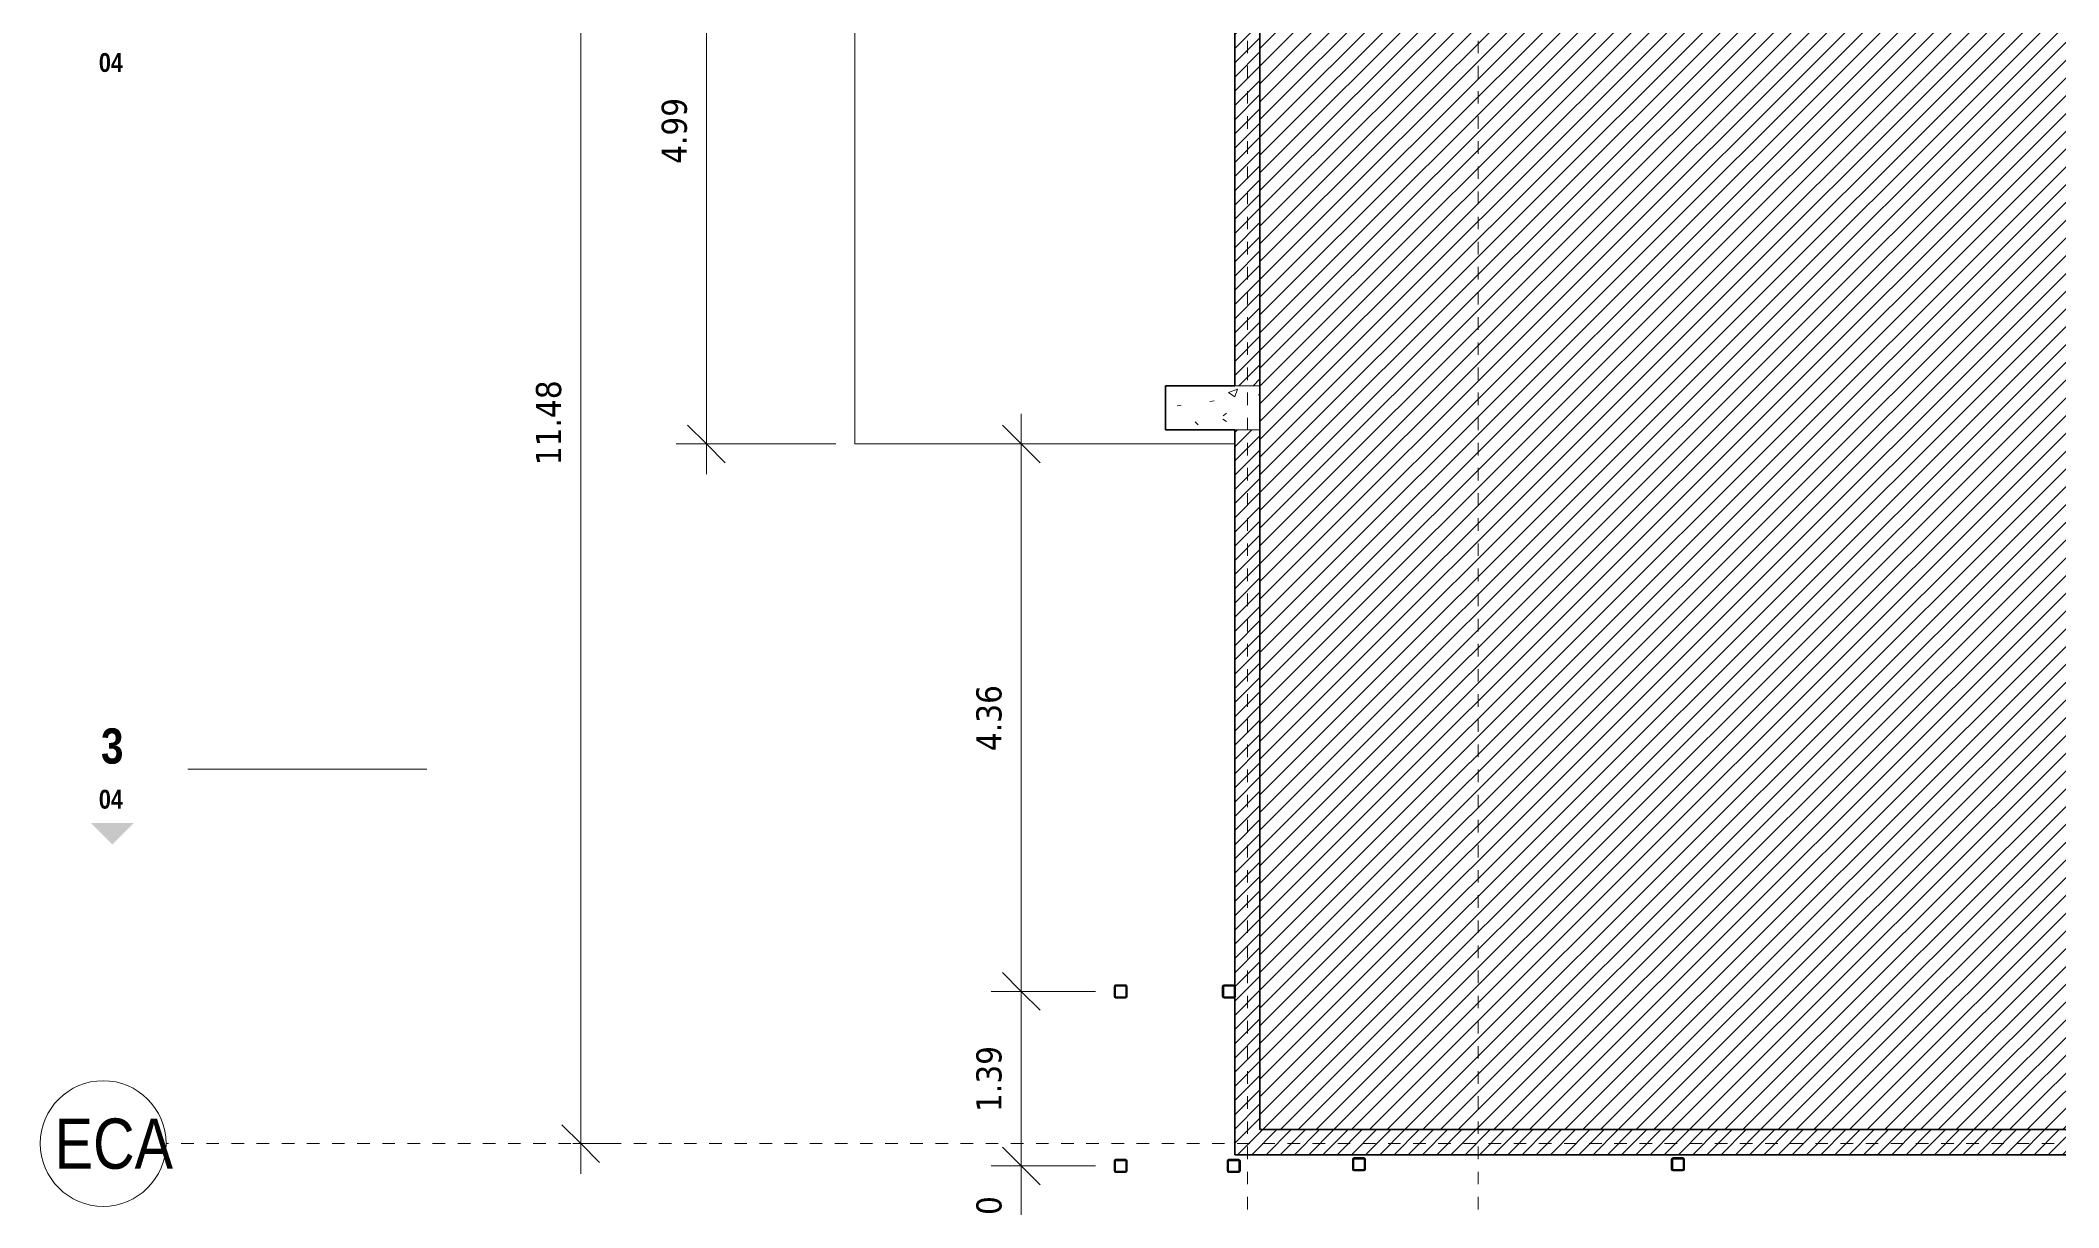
# Model space of a CAD drawing. Header units: metres. Extents: x 118 to 451, y -76 to 55.
# Drawn here: x 253.75 to 269.81, y -27.45 to -18.16 of the extents above; entities that cross this region are included whole.
import ezdxf

# ---------------------------------------------------------------- set-up
doc = ezdxf.new("R2010")
doc.units = ezdxf.units.M
doc.linetypes.add('Grid Line', pattern=[0.022225, 0.0127, -0.003175, 0.003175, -0.003175])
for name, color, linetype, lineweight in [('A-ANNO-DIMS', 7, 'Continuous', 9), ('A-ANNO-DIMS-100', 7, 'Continuous', 9), ('A-FLOR', 7, 'Continuous', 9), ('A-MASS', 7, 'Continuous', 9), ('A-WALL', 7, 'Continuous', 9), ('A-WALL-PATT', 7, 'Continuous', 35), ('G-ANNO-SYMB', 7, 'Continuous', 9), ('S-COLS', 7, 'Continuous', 9), ('S-GRID', 7, 'Continuous', 9), ('S-GRID-IDEN', 7, 'Continuous', 9)]:
    doc.layers.add(name, color=color, linetype=linetype, lineweight=lineweight)
doc.styles.add('Saira Condensed', font='SairaCondensed-Regular.ttf', dxfattribs={"height": 0.4})
doc.styles.add('Saira Condensed_B', font='', dxfattribs={"height": 0.15})
doc.styles.add('Saira Condensed_B_1', font='', dxfattribs={"height": 0.28})
doc.styles.add('Tahoma', font='tahoma.ttf', dxfattribs={"height": 0.2})
doc.styles.get('Saira Condensed_B').set_extended_font_data('Saira Condensed', bold=True)
doc.styles.get('Saira Condensed_B_1').set_extended_font_data('Saira Condensed', bold=True)
doc.dimstyles.new('R_Tahoma_2_0', dxfattribs={"dimscale": 0.3048, "dimtxt": 0.208804, "dimasz": 0.984252, "dimexe": 0.787402, "dimexo": 0.492126, "dimgap": 0.328084, "dimtad": 1, "dimrnd": 0.01, "dimzin": 0, "dimdsep": 46, "dimtxsty": 'Tahoma', "dimblk1": 'OBLIQUE', "dimblk2": 'OBLIQUE', "dimsah": 1, "dimcen": 0.09, "dimdle": 0.787402, "dimazin": 2, "dimtfac": 1, "dimtdec": 4, "dimtix": 1, "dimtmove": 0, "dimatfit": 3, "dimfxl": 1, "dimtvp": 1, "dimtolj": 1, "dimtzin": 0, "dimarcsym": 2})
pattern_1 = [(45, (247.87708, 0), (-0.05656854, 0.05656854), [])]

# ---------------------------------------------------------------- blocks, each defined once
blk = doc.blocks.new('FCA_N_Columna de acero - 100x100mm-V12-Nivel Base-EC')
at = {"layer": 'S-COLS'}
h = blk.add_hatch(dxfattribs=at)
h.set_pattern_fill('FP_12', color=256, style=0, pattern_type=2)
h.set_pattern_definition([(45, (-15.371, 27.114), (-0.2474874, 0.2474874), []), (45, (-15.371, 27.489), (-0.2474874, 0.2474874), [])])
h.paths.add_polyline_path([(-0.038, -0.05), (0.038, -0.05), (0.046, -0.046), (0.05, -0.038), (0.05, 0.038), (0.046, 0.046), (0.038, 0.05), (-0.038, 0.05), (-0.046, 0.046), (-0.05, 0.038), (-0.05, -0.038), (-0.046, -0.046)])
h.paths.add_polyline_path([(-0.038, -0.044), (-0.042, -0.042), (-0.044, -0.038), (-0.044, 0.038), (-0.042, 0.042), (-0.038, 0.044), (0.038, 0.044), (0.042, 0.042), (0.044, 0.038), (0.044, -0.038), (0.042, -0.042), (0.038, -0.044)])
at = {"layer": 'S-COLS', "lineweight": 35}
for p, q in [((-0.05, 0.038), (-0.05, -0.038)), ((-0.044, -0.038), (-0.044, 0.038)), ((0.038, 0.05), (-0.038, 0.05)), ((-0.038, 0.044), (0.038, 0.044)), ((0.044, 0.038), (0.044, -0.038)), ((0.05, -0.038), (0.05, 0.038)), ((0.038, -0.044), (-0.038, -0.044)), ((-0.038, -0.05), (0.038, -0.05))]:
    blk.add_line(p, q, dxfattribs=at)
for centre, radius, start, end in [((-0.038, 0.038), 0.012, 90, 180), ((-0.038, 0.038), 0.006, 90, 180), ((0.038, 0.038), 0.012, 360, 90), ((0.038, 0.038), 0.006, 0, 90), ((-0.038, -0.038), 0.012, 180, 270), ((-0.038, -0.038), 0.006, 180, 270), ((0.038, -0.038), 0.012, 270, 360), ((0.038, -0.038), 0.006, 270, 0)]:
    blk.add_arc(centre, radius, start, end, dxfattribs=at)
blk = doc.blocks.new('FCA_N_Columna de acero - 100x100mm-V13-Nivel Base-EC')
at = {"layer": 'S-COLS'}
h = blk.add_hatch(dxfattribs=at)
h.set_pattern_fill('FP_13', color=256, style=0, pattern_type=2)
h.set_pattern_definition([(45, (-16.367, 27.101), (-0.2474874, 0.2474874), []), (45, (-16.367, 27.476), (-0.2474874, 0.2474874), [])])
h.paths.add_polyline_path([(-0.038, -0.05), (0.038, -0.05), (0.046, -0.046), (0.05, -0.038), (0.05, 0.038), (0.046, 0.046), (0.038, 0.05), (-0.038, 0.05), (-0.046, 0.046), (-0.05, 0.038), (-0.05, -0.038), (-0.046, -0.046)])
h.paths.add_polyline_path([(-0.038, -0.044), (-0.042, -0.042), (-0.044, -0.038), (-0.044, 0.038), (-0.042, 0.042), (-0.038, 0.044), (0.038, 0.044), (0.042, 0.042), (0.044, 0.038), (0.044, -0.038), (0.042, -0.042), (0.038, -0.044)])
at = {"layer": 'S-COLS', "lineweight": 35}
for p, q in [((-0.05, 0.038), (-0.05, -0.038)), ((-0.044, -0.038), (-0.044, 0.038)), ((0.038, 0.05), (-0.038, 0.05)), ((-0.038, 0.044), (0.038, 0.044)), ((0.044, 0.038), (0.044, -0.038)), ((0.05, -0.038), (0.05, 0.038)), ((0.038, -0.044), (-0.038, -0.044)), ((-0.038, -0.05), (0.038, -0.05))]:
    blk.add_line(p, q, dxfattribs=at)
for centre, radius, start, end in [((-0.038, 0.038), 0.012, 90, 180), ((-0.038, 0.038), 0.006, 90, 180), ((0.038, 0.038), 0.012, 360, 90), ((0.038, 0.038), 0.006, 0, 90), ((-0.038, -0.038), 0.012, 180, 270), ((-0.038, -0.038), 0.006, 180, 270), ((0.038, -0.038), 0.012, 270, 360), ((0.038, -0.038), 0.006, 270, 0)]:
    blk.add_arc(centre, radius, start, end, dxfattribs=at)
blk = doc.blocks.new('FCA_N_Columna de acero - 100x100mm-V14-Nivel Base-EC')
at = {"layer": 'S-COLS'}
h = blk.add_hatch(dxfattribs=at)
h.set_pattern_fill('FP_14', color=256, style=0, pattern_type=2)
h.set_pattern_definition([(45, (-14.471, 27.114), (-0.2474874, 0.2474874), []), (45, (-14.471, 27.489), (-0.2474874, 0.2474874), [])])
h.paths.add_polyline_path([(-0.038, -0.05), (0.038, -0.05), (0.046, -0.046), (0.05, -0.038), (0.05, 0.038), (0.046, 0.046), (0.038, 0.05), (-0.038, 0.05), (-0.046, 0.046), (-0.05, 0.038), (-0.05, -0.038), (-0.046, -0.046)])
h.paths.add_polyline_path([(-0.038, -0.044), (-0.042, -0.042), (-0.044, -0.038), (-0.044, 0.038), (-0.042, 0.042), (-0.038, 0.044), (0.038, 0.044), (0.042, 0.042), (0.044, 0.038), (0.044, -0.038), (0.042, -0.042), (0.038, -0.044)])
at = {"layer": 'S-COLS', "lineweight": 35}
for p, q in [((-0.05, 0.038), (-0.05, -0.038)), ((-0.044, -0.038), (-0.044, 0.038)), ((0.038, 0.05), (-0.038, 0.05)), ((-0.038, 0.044), (0.038, 0.044)), ((0.044, 0.038), (0.044, -0.038)), ((0.05, -0.038), (0.05, 0.038)), ((0.038, -0.044), (-0.038, -0.044)), ((-0.038, -0.05), (0.038, -0.05))]:
    blk.add_line(p, q, dxfattribs=at)
for centre, radius, start, end in [((-0.038, 0.038), 0.012, 90, 180), ((-0.038, 0.038), 0.006, 90, 180), ((0.038, 0.038), 0.012, 360, 90), ((0.038, 0.038), 0.006, 0, 90), ((-0.038, -0.038), 0.012, 180, 270), ((-0.038, -0.038), 0.006, 180, 270), ((0.038, -0.038), 0.012, 270, 360), ((0.038, -0.038), 0.006, 270, 0)]:
    blk.add_arc(centre, radius, start, end, dxfattribs=at)
blk = doc.blocks.new('FCA_N_Columna de acero - 100x100mm-V15-Nivel Base-EC')
at = {"layer": 'S-COLS'}
h = blk.add_hatch(dxfattribs=at)
h.set_pattern_fill('FP_15', color=256, style=0, pattern_type=2)
h.set_pattern_definition([(45, (-14.471, 25.726), (-0.2474874, 0.2474874), []), (45, (-14.471, 26.101), (-0.2474874, 0.2474874), [])])
h.paths.add_polyline_path([(-0.038, -0.05), (0.038, -0.05), (0.046, -0.046), (0.05, -0.038), (0.05, 0.038), (0.046, 0.046), (0.038, 0.05), (-0.038, 0.05), (-0.046, 0.046), (-0.05, 0.038), (-0.05, -0.038), (-0.046, -0.046)])
h.paths.add_polyline_path([(-0.038, -0.044), (-0.042, -0.042), (-0.044, -0.038), (-0.044, 0.038), (-0.042, 0.042), (-0.038, 0.044), (0.038, 0.044), (0.042, 0.042), (0.044, 0.038), (0.044, -0.038), (0.042, -0.042), (0.038, -0.044)])
at = {"layer": 'S-COLS', "lineweight": 35}
for p, q in [((-0.05, 0.038), (-0.05, -0.038)), ((-0.044, -0.038), (-0.044, 0.038)), ((0.038, 0.05), (-0.038, 0.05)), ((-0.038, 0.044), (0.038, 0.044)), ((0.044, 0.038), (0.044, -0.038)), ((0.05, -0.038), (0.05, 0.038)), ((0.038, -0.044), (-0.038, -0.044)), ((-0.038, -0.05), (0.038, -0.05))]:
    blk.add_line(p, q, dxfattribs=at)
for centre, radius, start, end in [((-0.038, 0.038), 0.012, 90, 180), ((-0.038, 0.038), 0.006, 90, 180), ((0.038, 0.038), 0.012, 360, 90), ((0.038, 0.038), 0.006, 0, 90), ((-0.038, -0.038), 0.012, 180, 270), ((-0.038, -0.038), 0.006, 180, 270), ((0.038, -0.038), 0.012, 270, 360), ((0.038, -0.038), 0.006, 270, 0)]:
    blk.add_arc(centre, radius, start, end, dxfattribs=at)
blk = doc.blocks.new('FCA_N_Columna de acero - 100x100mm-V16-Nivel Base-EC')
at = {"layer": 'S-COLS'}
h = blk.add_hatch(dxfattribs=at)
h.set_pattern_fill('FP_16', color=256, style=0, pattern_type=2)
h.set_pattern_definition([(45, (-15.332, 25.726), (-0.2474874, 0.2474874), []), (45, (-15.332, 26.101), (-0.2474874, 0.2474874), [])])
h.paths.add_polyline_path([(-0.038, -0.05), (0.038, -0.05), (0.046, -0.046), (0.05, -0.038), (0.05, 0.038), (0.046, 0.046), (0.038, 0.05), (-0.038, 0.05), (-0.046, 0.046), (-0.05, 0.038), (-0.05, -0.038), (-0.046, -0.046)])
h.paths.add_polyline_path([(-0.038, -0.044), (-0.042, -0.042), (-0.044, -0.038), (-0.044, 0.038), (-0.042, 0.042), (-0.038, 0.044), (0.038, 0.044), (0.042, 0.042), (0.044, 0.038), (0.044, -0.038), (0.042, -0.042), (0.038, -0.044)])
at = {"layer": 'S-COLS', "lineweight": 35}
for p, q in [((-0.05, 0.038), (-0.05, -0.038)), ((-0.044, -0.038), (-0.044, 0.038)), ((0.038, 0.05), (-0.038, 0.05)), ((-0.038, 0.044), (0.038, 0.044)), ((0.044, 0.038), (0.044, -0.038)), ((0.05, -0.038), (0.05, 0.038)), ((0.038, -0.044), (-0.038, -0.044)), ((-0.038, -0.05), (0.038, -0.05))]:
    blk.add_line(p, q, dxfattribs=at)
for centre, radius, start, end in [((-0.038, 0.038), 0.012, 90, 180), ((-0.038, 0.038), 0.006, 90, 180), ((0.038, 0.038), 0.012, 360, 90), ((0.038, 0.038), 0.006, 0, 90), ((-0.038, -0.038), 0.012, 180, 270), ((-0.038, -0.038), 0.006, 180, 270), ((0.038, -0.038), 0.012, 270, 360), ((0.038, -0.038), 0.006, 270, 0)]:
    blk.add_arc(centre, radius, start, end, dxfattribs=at)
blk = doc.blocks.new('FCA_N_Columna de acero - 100x100mm-V17-Nivel Base-EC')
at = {"layer": 'S-COLS'}
h = blk.add_hatch(dxfattribs=at)
h.set_pattern_fill('FP_18', color=256, style=0, pattern_type=2)
h.set_pattern_definition([(45, (-18.903, 27.101), (-0.2474874, 0.2474874), []), (45, (-18.903, 27.476), (-0.2474874, 0.2474874), [])])
h.paths.add_polyline_path([(-0.038, -0.05), (0.038, -0.05), (0.046, -0.046), (0.05, -0.038), (0.05, 0.038), (0.046, 0.046), (0.038, 0.05), (-0.038, 0.05), (-0.046, 0.046), (-0.05, 0.038), (-0.05, -0.038), (-0.046, -0.046)])
h.paths.add_polyline_path([(-0.038, -0.044), (-0.042, -0.042), (-0.044, -0.038), (-0.044, 0.038), (-0.042, 0.042), (-0.038, 0.044), (0.038, 0.044), (0.042, 0.042), (0.044, 0.038), (0.044, -0.038), (0.042, -0.042), (0.038, -0.044)])
at = {"layer": 'S-COLS', "lineweight": 35}
for p, q in [((-0.05, 0.038), (-0.05, -0.038)), ((-0.044, -0.038), (-0.044, 0.038)), ((0.038, 0.05), (-0.038, 0.05)), ((-0.038, 0.044), (0.038, 0.044)), ((0.044, 0.038), (0.044, -0.038)), ((0.05, -0.038), (0.05, 0.038)), ((0.038, -0.044), (-0.038, -0.044)), ((-0.038, -0.05), (0.038, -0.05))]:
    blk.add_line(p, q, dxfattribs=at)
for centre, radius, start, end in [((-0.038, 0.038), 0.012, 90, 180), ((-0.038, 0.038), 0.006, 90, 180), ((0.038, 0.038), 0.012, 360, 90), ((0.038, 0.038), 0.006, 0, 90), ((-0.038, -0.038), 0.012, 180, 270), ((-0.038, -0.038), 0.006, 180, 270), ((0.038, -0.038), 0.012, 270, 360), ((0.038, -0.038), 0.006, 270, 0)]:
    blk.add_arc(centre, radius, start, end, dxfattribs=at)
blk = doc.blocks.new('Grid - 5mm-1144975-Nivel Base-EC')
at = {"layer": 'S-GRID-IDEN', "color": 253, "true_color": 0xaaaaaa}
blk.add_circle((0, 0), 0.005, dxfattribs=at)
blk = doc.blocks.new('DIMBLOCK5-Nivel Base-EC')
at = {"layer": 'A-ANNO-DIMS-100', "lineweight": 35}
for p, q in [((258.053, -15.46), (257.903, -15.31)), ((258.053, -15.46), (258.203, -15.61)), ((258.053, -26.936), (257.903, -26.786)), ((258.053, -26.936), (258.203, -27.086))]:
    blk.add_line(p, q, dxfattribs=at)
at = {"layer": 'A-ANNO-DIMS-100'}
for p, q in [((258.053, -15.46), (257.991, -15.46)), ((258.053, -27.176), (258.053, -15.46)), ((258.053, -15.46), (258.293, -15.46)), ((258.053, -26.936), (257.991, -26.936)), ((258.053, -26.936), (258.293, -26.936))]:
    blk.add_line(p, q, dxfattribs=at)
at = {"layer": 'A-ANNO-DIMS-100', "color": 0, "insert": (257.697, -21.538), "char_height": 0.2, "width": 0.81533, "attachment_point": 1, "rotation": 90, "line_spacing_factor": 0.994306, "style": 'Tahoma'}
blk.add_mtext('11.48', dxfattribs=at)
blk = doc.blocks.new('_Oblique')
at = {"color": 0, "linetype": 'ByBlock', "lineweight": -2}
blk.add_line((-0.5, -0.5), (0.5, 0.5), dxfattribs=at)
blk = doc.blocks.new('DIMBLOCK7-Nivel Base-EC')
at = {"layer": 'A-ANNO-DIMS-100', "lineweight": 35}
for p, q in [((259.053, -16.381), (258.903, -16.231)), ((259.053, -16.381), (259.203, -16.531)), ((259.053, -21.369), (258.903, -21.219)), ((259.053, -21.369), (259.203, -21.519))]:
    blk.add_line(p, q, dxfattribs=at)
at = {"layer": 'A-ANNO-DIMS-100'}
for p, q in [((259.053, -16.381), (258.813, -16.381)), ((259.053, -21.609), (259.053, -16.381)), ((259.053, -16.381), (260.083, -16.381)), ((259.053, -21.369), (258.813, -21.369)), ((259.053, -21.369), (260.083, -21.369))]:
    blk.add_line(p, q, dxfattribs=at)
at = {"layer": 'A-ANNO-DIMS-100', "color": 0, "insert": (258.697, -19.14), "char_height": 0.2, "width": 0.63636, "attachment_point": 1, "rotation": 90, "line_spacing_factor": 0.994306, "style": 'Tahoma'}
blk.add_mtext('4.99', dxfattribs=at)
blk = doc.blocks.new('DIMBLOCK9-Nivel Base-EC')
at = {"layer": 'A-ANNO-DIMS-100', "lineweight": 35}
for p, q in [((261.557, -27.114), (261.407, -26.964)), ((261.557, -27.114), (261.707, -27.264)), ((261.557, -28.116), (261.407, -27.966)), ((261.557, -28.116), (261.707, -28.266))]:
    blk.add_line(p, q, dxfattribs=at)
at = {"layer": 'A-ANNO-DIMS-100'}
for p, q in [((261.557, -27.114), (261.317, -27.114)), ((261.557, -28.356), (261.557, -27.114)), ((261.557, -27.114), (262.148, -27.114)), ((261.557, -28.116), (261.317, -28.116)), ((261.557, -28.116), (262.148, -28.116))]:
    blk.add_line(p, q, dxfattribs=at)
at = {"layer": 'A-ANNO-DIMS-100', "color": 0, "insert": (261.2, -27.88), "char_height": 0.2, "width": 0.63636, "attachment_point": 1, "rotation": 90, "line_spacing_factor": 0.994306, "style": 'Tahoma'}
blk.add_mtext('1.00', dxfattribs=at)
blk = doc.blocks.new('DIMBLOCK10-Nivel Base-EC')
at = {"layer": 'A-ANNO-DIMS-100', "lineweight": 35}
for p, q in [((261.557, -25.726), (261.407, -25.576)), ((261.557, -25.726), (261.707, -25.876)), ((261.557, -27.114), (261.407, -26.964)), ((261.557, -27.114), (261.707, -27.264))]:
    blk.add_line(p, q, dxfattribs=at)
at = {"layer": 'A-ANNO-DIMS-100'}
for p, q in [((261.557, -25.726), (261.317, -25.726)), ((261.557, -27.114), (261.557, -25.726)), ((261.557, -25.726), (262.148, -25.726)), ((261.557, -27.114), (261.317, -27.114)), ((261.557, -27.114), (262.148, -27.114))]:
    blk.add_line(p, q, dxfattribs=at)
at = {"layer": 'A-ANNO-DIMS-100', "color": 0, "insert": (261.2, -26.685), "char_height": 0.2, "width": 0.63636, "attachment_point": 1, "rotation": 90, "line_spacing_factor": 0.994306, "style": 'Tahoma'}
blk.add_mtext('1.39', dxfattribs=at)
blk = doc.blocks.new('DIMBLOCK11-Nivel Base-EC')
at = {"layer": 'A-ANNO-DIMS-100'}
for p, q in [((261.557, -25.726), (261.557, -21.129)), ((261.557, -21.369), (261.495, -21.369)), ((261.557, -21.369), (261.797, -21.369)), ((261.557, -25.726), (261.317, -25.726)), ((261.557, -25.726), (262.148, -25.726))]:
    blk.add_line(p, q, dxfattribs=at)
at = {"layer": 'A-ANNO-DIMS-100', "lineweight": 35}
for p, q in [((261.557, -21.369), (261.407, -21.219)), ((261.557, -21.369), (261.707, -21.519)), ((261.557, -25.726), (261.407, -25.576)), ((261.557, -25.726), (261.707, -25.876))]:
    blk.add_line(p, q, dxfattribs=at)
at = {"layer": 'A-ANNO-DIMS-100', "color": 0, "insert": (261.2, -23.813), "char_height": 0.2, "width": 0.63636, "attachment_point": 1, "rotation": 90, "line_spacing_factor": 0.994306, "style": 'Tahoma'}
blk.add_mtext('4.36', dxfattribs=at)
blk = doc.blocks.new('Section - Símbolo_Detalle_Plano-1146154-Nivel Base-EC')
at = {"layer": 'G-ANNO-SYMB', "true_color": 0x808080}
blk.add_hatch(color=8, dxfattribs=at).paths.add_polyline_path([(-0.0043, 0.0043), (-0.0077, 0.0043), (-0.006, 0.006)])

msp = doc.modelspace()

# ---------------------------------------------------------------- hatches: boundary and pattern name
at = {"layer": 'A-MASS', "true_color": 0xc0c0c0}
h = msp.add_hatch(dxfattribs=at)
h.set_pattern_fill('FP_24', color=9, style=0, pattern_type=2)
h.set_pattern_definition([(45, (247.87708, 0), (-0.07071068, 0.07071068), [])])
h.paths.add_polyline_path([(280.522, -26.825), (281.103, -26.825), (281.103, -15.572), (265.099, -15.572), (265.099, -13.527), (263.456, -13.527), (263.456, -26.825), (278.773, -26.825)])
at = {"layer": 'A-WALL-PATT', "lineweight": 9, "true_color": 0x808080}
h = msp.add_hatch(dxfattribs=at)
h.set_pattern_fill('FP_2', color=8, style=0, pattern_type=2)
h.set_pattern_definition(pattern_1)
h.paths.add_polyline_path([(263.456, -26.825), (263.456, -21.256), (263.256, -21.256), (263.256, -25.681), (263.259, -25.688), (263.259, -25.764), (263.256, -25.773), (263.256, -26.825)])
h.paths.add_polyline_path([(263.256, -20.906), (263.456, -20.906), (263.456, -16.768), (263.256, -16.768), (263.256, -17.226)])
h.paths.add_polyline_path([(263.256, -16.418), (263.456, -16.418), (263.456, -13.327), (263.256, -13.327), (263.256, -15.753)])
h = msp.add_hatch(dxfattribs=at)
h.set_pattern_fill('FP_2', color=8, style=0, pattern_type=2)
h.set_pattern_definition(pattern_1)
h.paths.add_polyline_path([(281.103, -27.025), (281.103, -26.825), (263.256, -26.825), (263.256, -27.025), (280.522, -27.025)])
at = {"layer": 'S-COLS'}
h = msp.add_hatch(dxfattribs=at)
h.set_pattern_fill('FP_3', color=256, style=0, pattern_type=2)
h.set_pattern_definition([(50, (247.8771, 0), (0.728738, -0.063761), [0.0762, -0.8382]), (355, (247.8771, 0), (-0.14097, 0.764224), [0.06096, -0.67056]), (100.451, (247.9378, -0.0053), (0.58777, 0.700469), [0.06476, -0.71236]), (46.184, (247.8771, 0.2032), (1.084314, -0.168175), [0.1143, -1.257]), (96.636, (247.9674, 0.1892), (0.949987, 0.989753), [0.09714, -1.069]), (351.184, (247.8771, 0.2032), (0.94969, 0.990147), [0.09144, -1.006]), (21, (247.9787, 0.1524), (0.606457, -0.409065), [0.0762, -0.8382]), (326, (247.9787, 0.1524), (0.247208, 0.73675), [0.06096, -0.67056]), (71.451, (248.0292, 0.1183), (0.853669, 0.327687), [0.06476, -0.71236]), (37.5, (247.87708, 0), (0.0123552, 0.3382243), [0.03353, -0.6289, 0.03353, -0.64719, -0.6731]), (37.5, (247.87708, 0), (0.0123552, 0.3382243), [-1.343, 0.03353, -0.63957]), (7.5, (247.87708, 0), (0.2672815, 0.4007255), [0.03353, -0.35458, 0.03353, -0.61366, -0.25654]), (7.5, (247.87708, 0), (0.2672815, 0.4007255), [-1.035, 0.03353, -0.22301]), (327.5, (247.6505, 0), (0.5423632, -0.0229212), [0.03353, -0.22047, 0.03353, -0.75895, -1.052]), (327.5, (247.6505, 0), (0.5423632, -0.0229212), [-1.046, 0.03353, -1.018]), (317.5, (247.5489, 0), (0.592516, 0.101701), [0.03353, -0.29667, 0.03353, -0.49276, -0.74676]), (317.5, (247.5489, 0), (0.592516, 0.101701), [-0.85649, 0.03353, -0.71323])])
h.paths.add_polyline_path([(263.456, -21.256), (263.456, -20.906), (262.706, -20.906), (262.706, -21.256), (263.256, -21.256)])

# ---------------------------------------------------------------- linework, layer by layer
at = {"layer": 'A-FLOR'}
for p, q in [((260.233, -16.381), (260.233, -21.369)), ((260.233, -21.369), (263.256, -21.369))]:
    msp.add_line(p, q, dxfattribs=at)
at = {"layer": 'A-MASS', "lineweight": 18}
for p, q in [((263.456, -13.527), (263.456, -26.825)), ((263.456, -26.825), (281.103, -26.825))]:
    msp.add_line(p, q, dxfattribs=at)
at = {"layer": 'A-WALL', "lineweight": 35}
for p, q in [((263.256, -16.768), (263.256, -20.906)), ((263.456, -20.906), (263.456, -16.768)), ((263.256, -21.256), (263.256, -25.681)), ((263.456, -26.825), (263.456, -21.256)), ((263.256, -25.772), (263.256, -27.025)), ((279.403, -26.825), (263.456, -26.825)), ((263.256, -27.025), (281.303, -27.025))]:
    msp.add_line(p, q, dxfattribs=at)
at = {"layer": 'A-WALL'}
for p, q in [((263.256, -20.906), (263.456, -20.906)), ((263.456, -21.256), (263.256, -21.256))]:
    msp.add_line(p, q, dxfattribs=at)
at = {"layer": 'G-ANNO-SYMB', "lineweight": 18}
msp.add_line((254.927, -23.956), (256.828, -23.956), dxfattribs=at)
at = {"layer": 'S-COLS', "lineweight": 35}
for p, q in [((263.256, -20.906), (262.706, -20.906)), ((262.706, -20.906), (262.706, -21.256)), ((263.456, -21.256), (263.456, -20.906)), ((262.706, -21.256), (263.256, -21.256))]:
    msp.add_line(p, q, dxfattribs=at)
at = {"layer": 'S-COLS'}
for p, q in [((263.456, -20.906), (263.256, -20.906)), ((263.256, -21.256), (263.456, -21.256))]:
    msp.add_line(p, q, dxfattribs=at)
at = {"layer": 'S-GRID', "color": 253, "linetype": 'Grid Line', "true_color": 0xaaaaaa}
for p, q in [((263.356, -35.66), (263.356, -10.05)), ((265.193, -35.66), (265.193, -10.05)), ((284.775, -26.936), (254.754, -26.936))]:
    msp.add_line(p, q, dxfattribs=at)

# ---------------------------------------------------------------- block references
at = {"layer": 'G-ANNO-SYMB', "color": 8, "lineweight": 18, "true_color": 0x808080, "extrusion": (0, 0, -1), "xscale": 99.99999999999994, "yscale": 99.99999999999994, "zscale": 99.99999999999994, "rotation": 180}
msp.add_blockref('Section - Símbolo_Detalle_Plano-1146154-Nivel Base-EC', (-254.927, -23.956), dxfattribs=at)
at = {"layer": 'S-COLS'}
for name, p in [('FCA_N_Columna de acero - 100x100mm-V15-Nivel Base-EC', (262.348, -25.726)), ('FCA_N_Columna de acero - 100x100mm-V16-Nivel Base-EC', (263.209, -25.726)), ('FCA_N_Columna de acero - 100x100mm-V14-Nivel Base-EC', (262.348, -27.114)), ('FCA_N_Columna de acero - 100x100mm-V12-Nivel Base-EC', (263.248, -27.114)), ('FCA_N_Columna de acero - 100x100mm-V13-Nivel Base-EC', (264.244, -27.101)), ('FCA_N_Columna de acero - 100x100mm-V17-Nivel Base-EC', (266.781, -27.101))]:
    msp.add_blockref(name, p, dxfattribs=at)
at = {"layer": 'S-GRID-IDEN', "color": 253, "true_color": 0xaaaaaa, "xscale": 99.99999999999994, "yscale": 99.99999999999994, "zscale": 99.99999999999994, "rotation": 90.00000000000001}
msp.add_blockref('Grid - 5mm-1144975-Nivel Base-EC', (254.254, -26.936), dxfattribs=at)

# ---------------------------------------------------------------- texts
at = {"layer": 'G-ANNO-SYMB', "color": 8, "true_color": 0x808080, "insert": (254.22, -18.258), "char_height": 0.15, "width": 0.25654, "attachment_point": 1, "style": 'Saira Condensed_B', "bg_fill": 3, "box_fill_scale": 1.25, "bg_fill_color": 256, "bg_fill_true_color": 13158600, "bg_fill_transparency": 0}
msp.add_mtext('04', dxfattribs=at)
at = {"layer": 'G-ANNO-SYMB', "insert": (254.237, -23.632), "char_height": 0.28, "width": 0.21646, "attachment_point": 1, "style": 'Saira Condensed_B_1'}
msp.add_mtext('\\fSaira Condensed|b1|i0|c0|p2|;3', dxfattribs=at)
at = {"layer": 'S-GRID-IDEN', "color": 253, "true_color": 0xaaaaaa, "insert": (253.868, -26.737), "char_height": 0.4, "width": 0.92996, "attachment_point": 1, "style": 'Saira Condensed'}
msp.add_mtext('ECA', dxfattribs=at)

# ---------------------------------------------------------------- dimensions: what is measured, and where the dimension line sits
at = {"layer": 'A-ANNO-DIMS'}
for base, p1, p2, override, picture, middle in [((258.053, -15.46), (257.841, -26.936), (257.841, -15.46), {"dimpost": '<>', "dimfxl": 11.47589}, 'DIMBLOCK5-Nivel Base-EC', (257.849, -21.198)), ((259.053, -16.381), (260.233, -21.369), (260.233, -16.381), {"dimpost": '<>', "dimfxl": 4.988}, 'DIMBLOCK7-Nivel Base-EC', (258.849, -18.875)), ((261.557, -21.369), (262.298, -25.726), (261.345, -21.369), {"dimpost": '<>', "dimfxl": 4.460649}, 'DIMBLOCK11-Nivel Base-EC', (261.352, -23.548)), ((261.557, -25.726), (262.298, -27.114), (262.298, -25.726), {"dimpost": '<>', "dimfxl": 1.387398}, 'DIMBLOCK10-Nivel Base-EC', (261.352, -26.42)), ((261.557, -27.114), (262.298, -28.116), (262.298, -27.114), {"dimpost": '<>', "dimfxl": 1.0022}, 'DIMBLOCK9-Nivel Base-EC', (261.353, -27.615))]:
    dim = msp.add_linear_dim(base=base, p1=p1, p2=p2, angle=90, dimstyle='R_Tahoma_2_0', override=override, dxfattribs=at)
    dim.commit()
    dim.dimension.update_dxf_attribs({"geometry": picture, "text_midpoint": middle})

# ---------------------------------------------------------------- next in the draw order: texts
at = {"layer": 'G-ANNO-SYMB', "color": 8, "true_color": 0x808080, "insert": (254.22, -24.121), "char_height": 0.15, "width": 0.25654, "attachment_point": 1, "style": 'Saira Condensed_B', "bg_fill": 3, "box_fill_scale": 1.25, "bg_fill_color": 256, "bg_fill_true_color": 13158600, "bg_fill_transparency": 0}
msp.add_mtext('04', dxfattribs=at)

doc.saveas('drawing.dxf')
